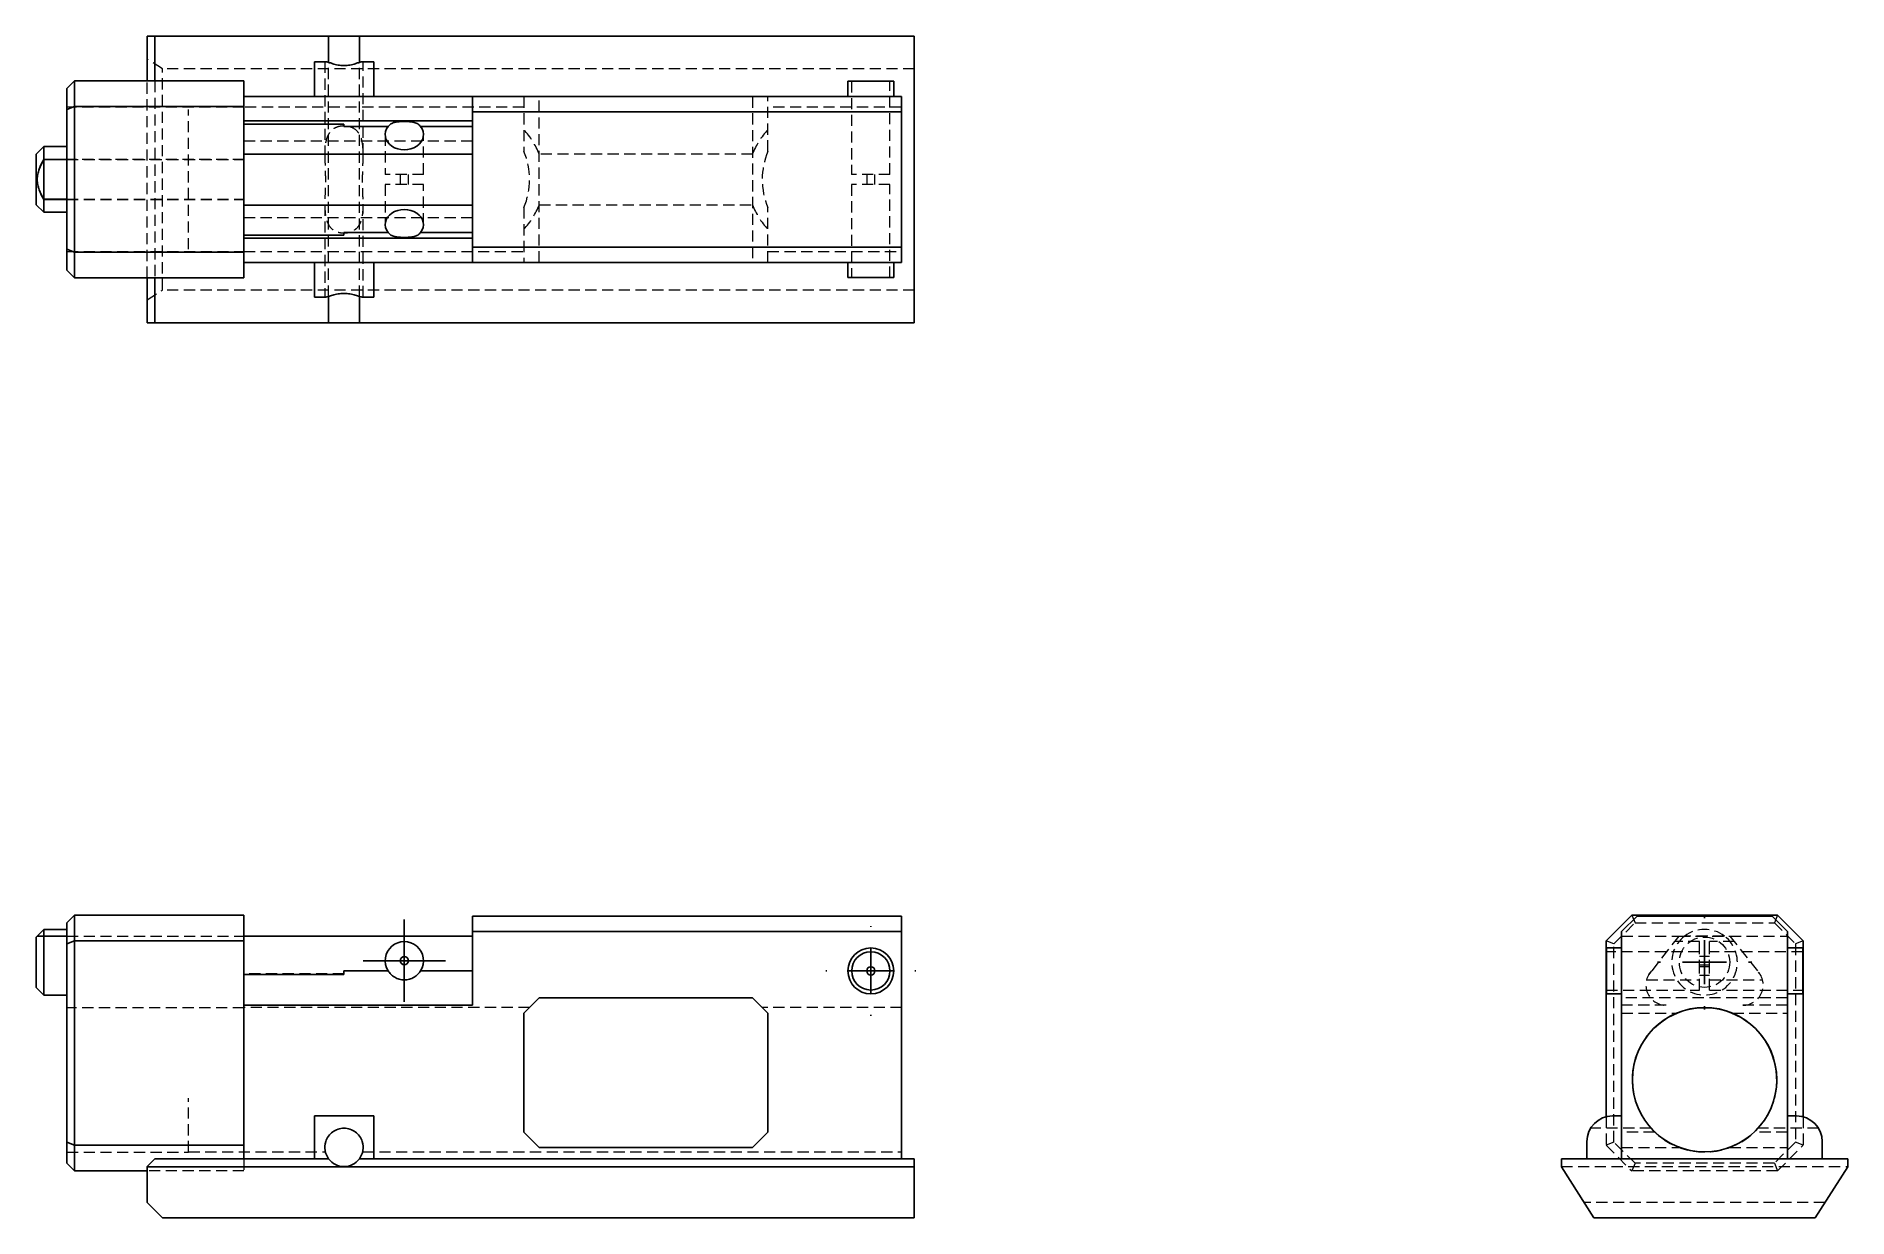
# Model space of a CAD drawing. Header units: millimetres. Extents: x 33 to 239, y 40 to 174.
import ezdxf

# ---------------------------------------------------------------- set-up
doc = ezdxf.new("R2010")
doc.units = ezdxf.units.MM
doc.linetypes.add('HIDDEN', pattern=[1.905, 1.27, -0.635])
doc.layers.add('10', color=7, linetype='Continuous')

# ---------------------------------------------------------------- blocks, each defined once
blk = doc.blocks.new('SW_CENTERMARKSYMBOL_0')
at = {"layer": '10', "color": 0}
for p, q in [((0, 2.5), (0, 4.68)), ((0, 0), (0, 2.5)), ((-2.5, 0), (-4.68, 0)), ((0, 0), (-2.5, 0)), ((0, 0), (0, -2.5)), ((0, 0), (2.5, 0)), ((2.5, 0), (4.68, 0)), ((0, -2.5), (0, -4.68))]:
    blk.add_line(p, q, dxfattribs=at)
blk = doc.blocks.new('SW_CENTERMARKSYMBOL_1')
at = {"layer": '10', "color": 0}
for p, q in [((0, 5), (0, 5.11)), ((0, 0), (0, 2.5)), ((-5, 0), (-5.11, 0)), ((0, 0), (-2.5, 0)), ((0, 0), (0, -2.5)), ((0, 0), (2.5, 0)), ((5, 0), (5.11, 0)), ((0, -5), (0, -5.11))]:
    blk.add_line(p, q, dxfattribs=at)
blk = doc.blocks.new('SW_CENTERMARKSYMBOL_2')
at = {"layer": '10', "color": 0}
for p, q in [((0, 5), (0, 5.37)), ((0, 0), (0, 2.5)), ((-5, 0), (-5.37, 0)), ((0, 0), (-2.5, 0)), ((0, 0), (0, -2.5)), ((0, 0), (2.5, 0)), ((5, 0), (5.37, 0)), ((0, -5), (0, -5.37))]:
    blk.add_line(p, q, dxfattribs=at)

msp = doc.modelspace()

# ---------------------------------------------------------------- linework, layer by layer
at = {"color": 7, "linetype": 'Continuous', "lineweight": 25}
for p, q in [((45.62, 169.22), (45.62, 174.31)), ((45.62, 174.31), (46.49, 174.31)), ((46.49, 174.31), (46.49, 169.22)), ((66.3, 174.31), (46.49, 174.31)), ((66.3, 171.33), (66.3, 174.31)), ((66.3, 174.31), (69.8, 174.31)), ((69.8, 171.33), (69.8, 174.31)), ((69.8, 174.31), (133, 174.31)), ((133, 141.69), (133, 174.31)), ((64.69, 171.4), (65.97, 171.4)), ((64.69, 168.49), (64.69, 171.4)), ((66.3, 171.33), (66.3, 171.4)), ((69.8, 171.33), (69.8, 171.4)), ((70.13, 171.4), (71.43, 171.4)), ((71.43, 171.4), (71.43, 168.49)), ((37.37, 169.22), (36.5, 168.35)), ((37.37, 169.22), (37.37, 166.31)), ((37.37, 169.22), (56.65, 169.22)), ((56.65, 169.22), (56.65, 166.31)), ((125.44, 169.18), (125.44, 167.44)), ((130.66, 169.18), (125.44, 169.18)), ((130.66, 167.44), (130.66, 169.18)), ((36.5, 165.95), (36.5, 168.35)), ((56.65, 167.44), (82.68, 167.44)), ((64.69, 167.44), (64.69, 168.49)), ((71.43, 167.44), (71.43, 168.49)), ((82.68, 167.44), (131.55, 167.44)), ((82.68, 165.69), (82.68, 167.44)), ((131.55, 167.44), (131.55, 165.69)), ((37.37, 166.31), (36.5, 165.95)), ((36.5, 150.08), (36.5, 165.95)), ((56.65, 166.31), (37.37, 166.31)), ((37.37, 166.31), (37.37, 149.72)), ((56.65, 166.31), (56.65, 149.72)), ((131.55, 165.69), (82.68, 165.69)), ((82.68, 150.31), (82.68, 165.69)), ((131.55, 150.31), (131.55, 165.69)), ((82.68, 164.67), (56.65, 164.67)), ((68.05, 164.31), (56.65, 164.31)), ((68.05, 164.31), (68.05, 164.03)), ((73.08, 164.03), (68.05, 164.03)), ((82.68, 164.03), (76.77, 164.03)), ((33.87, 161.74), (33, 160.87)), ((36.5, 161.74), (33.87, 161.74)), ((33.87, 161.74), (33.87, 160.27)), ((33, 155.13), (33, 160.87)), ((33.87, 160.27), (36.5, 160.27)), ((33.87, 160.26), (33.87, 155.74)), ((33.87, 160.26), (36.5, 160.26)), ((82.68, 160.89), (56.65, 160.89)), ((33, 155.13), (33.87, 154.26)), ((33.87, 155.74), (36.5, 155.74)), ((33.87, 155.73), (33.87, 154.26)), ((33.87, 155.73), (36.5, 155.73)), ((82.68, 155.06), (56.65, 155.06)), ((33.87, 154.26), (36.5, 154.26)), ((68.05, 151.66), (56.65, 151.66)), ((56.65, 151.32), (82.68, 151.32)), ((73.08, 151.98), (68.05, 151.98)), ((68.05, 151.98), (68.05, 151.66)), ((82.68, 151.98), (76.77, 151.98)), ((37.37, 149.72), (36.5, 150.08)), ((36.5, 147.68), (36.5, 150.08)), ((37.37, 149.72), (56.65, 149.72)), ((37.37, 149.72), (37.37, 146.81)), ((56.65, 149.72), (56.65, 146.81)), ((56.65, 148.56), (82.68, 148.56)), ((64.69, 147.51), (64.69, 148.56)), ((71.43, 147.51), (71.43, 148.56)), ((82.68, 150.31), (131.55, 150.31)), ((82.68, 148.56), (82.68, 150.31)), ((131.55, 148.56), (82.68, 148.56)), ((125.44, 148.56), (125.44, 146.82)), ((130.66, 146.82), (130.66, 148.56)), ((131.55, 150.31), (131.55, 148.56)), ((36.5, 147.68), (37.37, 146.81)), ((56.65, 146.81), (37.37, 146.81)), ((45.62, 141.69), (45.62, 146.81)), ((46.49, 146.81), (46.49, 141.69)), ((64.69, 144.6), (64.69, 147.51)), ((71.43, 147.51), (71.43, 144.6)), ((130.66, 146.82), (125.44, 146.82)), ((65.97, 144.6), (64.69, 144.6)), ((66.3, 144.6), (66.3, 144.67)), ((66.3, 141.69), (66.3, 144.67)), ((69.8, 144.6), (69.8, 144.67)), ((69.8, 141.69), (69.8, 144.67)), ((71.43, 144.6), (70.13, 144.6)), ((46.49, 141.69), (45.62, 141.69)), ((66.3, 141.69), (46.49, 141.69)), ((66.3, 141.69), (69.8, 141.69)), ((69.8, 141.69), (133, 141.69)), ((33.87, 72.61), (33.12, 71.85)), ((36.5, 72.61), (33.87, 72.61)), ((33.87, 72.61), (33.87, 71.85)), ((37.37, 74.23), (36.5, 73.36)), ((36.5, 70.96), (36.5, 73.36)), ((37.37, 74.23), (37.37, 71.32)), ((37.37, 74.23), (56.65, 74.23)), ((56.65, 74.23), (56.65, 71.32)), ((82.68, 72.37), (82.68, 74.12)), ((82.68, 74.12), (131.55, 74.12)), ((82.68, 72.37), (82.68, 71.84)), ((131.55, 72.37), (82.68, 72.37)), ((131.55, 74.12), (131.55, 72.37)), ((131.55, 72.37), (131.55, 46.48)), ((214.72, 74.23), (211.81, 71.32)), ((215.31, 74.12), (213.56, 72.37)), ((213.56, 72.37), (213.56, 46.48)), ((231.31, 74.23), (214.72, 74.23)), ((215.31, 74.12), (230.69, 74.12)), ((232.44, 72.37), (230.69, 74.12)), ((234.22, 71.32), (231.31, 74.23)), ((232.44, 72.37), (232.44, 46.48)), ((33.11, 71.84), (33, 71.74)), ((33, 68.87), (33, 71.74)), ((33.87, 71.85), (36.5, 71.85)), ((33.87, 71.84), (33.87, 65.13)), ((33.87, 71.84), (36.5, 71.84)), ((36.5, 70.96), (37.37, 71.32)), ((36.5, 48.38), (36.5, 70.96)), ((37.37, 71.32), (37.37, 48.02)), ((56.65, 71.32), (37.37, 71.32)), ((82.68, 71.84), (56.65, 71.84)), ((56.65, 71.32), (56.65, 48.02)), ((82.68, 71.84), (82.68, 63.97)), ((82.68, 71.84), (82.68, 71.84)), ((211.81, 71.32), (211.81, 51.27)), ((213.56, 70.49), (211.82, 70.49)), ((211.82, 67.88), (211.82, 70.49)), ((234.18, 70.49), (232.44, 70.49)), ((234.18, 67.88), (234.18, 70.49)), ((234.22, 71.32), (234.22, 51.26)), ((33, 66), (33, 68.87)), ((68.05, 67.47), (56.65, 67.47)), ((68.05, 67.88), (68.05, 67.47)), ((73.08, 67.88), (68.05, 67.88)), ((82.68, 67.88), (76.77, 67.88)), ((211.82, 65.27), (211.82, 67.88)), ((234.18, 65.27), (234.18, 67.88)), ((33, 66), (33.87, 65.13)), ((33.87, 65.13), (36.5, 65.13)), ((56.65, 63.97), (82.68, 63.97)), ((88.54, 63.06), (90.28, 64.81)), ((114.58, 64.81), (90.28, 64.81)), ((114.58, 64.81), (116.32, 63.06)), ((211.82, 65.27), (213.56, 65.27)), ((232.44, 65.27), (234.18, 65.27)), ((88.54, 63.06), (88.54, 49.53)), ((116.32, 63.06), (116.32, 49.53)), ((64.69, 51.36), (71.43, 51.36)), ((64.69, 48.45), (64.69, 51.36)), ((71.43, 51.36), (71.43, 48.45)), ((90.28, 47.78), (88.54, 49.53)), ((116.32, 49.53), (114.58, 47.78)), ((212.51, 51.36), (213.56, 51.36)), ((232.44, 51.36), (233.49, 51.36)), ((36.5, 48.38), (37.37, 48.02)), ((36.5, 45.98), (36.5, 48.38)), ((37.37, 48.02), (56.65, 48.02)), ((37.37, 48.02), (37.37, 45.1)), ((56.65, 48.02), (56.65, 46.48)), ((64.69, 46.48), (64.69, 48.45)), ((71.43, 46.48), (71.43, 48.45)), ((90.28, 47.78), (114.58, 47.78)), ((209.6, 46.48), (209.6, 48.45)), ((236.4, 46.48), (236.4, 48.45)), ((36.5, 45.98), (37.37, 45.1)), ((46.49, 46.48), (45.62, 45.6)), ((45.62, 45.6), (45.62, 45.57)), ((45.62, 45.57), (133, 45.57)), ((45.62, 45.57), (45.62, 41.52)), ((66.3, 46.48), (46.49, 46.48)), ((69.8, 46.48), (133, 46.48)), ((133, 46.48), (133, 45.57)), ((133, 45.57), (133, 39.77)), ((206.69, 46.48), (206.69, 45.57)), ((206.69, 46.48), (239.31, 46.48)), ((206.69, 45.57), (210.4, 39.77)), ((235.59, 39.77), (239.31, 45.58)), ((239.31, 46.48), (239.31, 45.58)), ((45.62, 45.1), (37.37, 45.1)), ((45.62, 41.52), (47.37, 39.77)), ((133, 39.77), (47.37, 39.77)), ((210.4, 39.77), (235.59, 39.77))]:
    msp.add_line(p, q, dxfattribs=at)
at = {"color": 7, "linetype": 'HIDDEN', "lineweight": 18}
for p, q in [((47.37, 170.59), (45.62, 171.71)), ((65.87, 171.4), (65.87, 160.87)), ((66.3, 144.67), (66.3, 171.33)), ((66.3, 144.67), (66.3, 171.33)), ((69.8, 144.67), (69.8, 171.33)), ((69.8, 144.67), (69.8, 171.33)), ((70.23, 160.85), (70.23, 171.4)), ((45.62, 146.81), (45.62, 169.22)), ((46.49, 169.22), (46.49, 146.81)), ((47.37, 145.4), (47.37, 170.59)), ((133, 170.59), (47.37, 170.59)), ((125.86, 169.18), (125.86, 158.58)), ((130.23, 158.58), (130.23, 169.18)), ((82.68, 160.89), (82.68, 167.44)), ((88.54, 167.44), (88.54, 161.19)), ((90.28, 148.56), (90.28, 167.44)), ((114.58, 167.44), (114.58, 148.56)), ((116.32, 161.19), (116.32, 167.44)), ((56.65, 166.22), (36.5, 166.22)), ((50.35, 150.05), (50.35, 165.95)), ((88.54, 166.22), (56.65, 166.22)), ((131.55, 166.22), (116.32, 166.22)), ((72.74, 163.11), (72.74, 158.58)), ((77.11, 158.58), (77.11, 163.11)), ((82.68, 164.67), (82.68, 164.67)), ((82.68, 164.03), (82.68, 164.03)), ((82.68, 162.37), (56.65, 162.37)), ((56.65, 160.27), (36.5, 160.27)), ((36.5, 160.26), (56.65, 160.26)), ((82.68, 160.89), (82.68, 160.89)), ((114.58, 160.87), (90.28, 160.87)), ((77.11, 158.58), (72.74, 158.58)), ((77.11, 157.42), (72.74, 157.42)), ((72.74, 157.42), (72.74, 152.88)), ((74.46, 158.58), (74.46, 157.42)), ((75.39, 157.42), (75.39, 158.58)), ((77.11, 152.88), (77.11, 157.42)), ((130.23, 158.58), (125.86, 158.58)), ((130.23, 157.42), (125.86, 157.42)), ((125.86, 157.42), (125.86, 146.82)), ((127.58, 158.58), (127.58, 157.42)), ((128.52, 157.42), (128.52, 158.58)), ((130.23, 146.82), (130.23, 157.42)), ((36.5, 155.74), (56.65, 155.74)), ((36.5, 155.73), (56.65, 155.73)), ((65.87, 155.13), (65.87, 144.6)), ((70.23, 144.6), (70.23, 155.2)), ((82.68, 155.06), (82.68, 155.06)), ((82.68, 148.56), (82.68, 155.06)), ((88.54, 154.81), (88.54, 148.56)), ((90.28, 155.13), (114.58, 155.13)), ((116.32, 148.56), (116.32, 154.81)), ((82.68, 153.62), (56.65, 153.62)), ((82.68, 151.98), (82.68, 151.98)), ((82.68, 151.32), (82.68, 151.32)), ((36.5, 149.78), (56.65, 149.78)), ((56.65, 149.78), (88.54, 149.78)), ((116.32, 149.78), (131.55, 149.78)), ((45.62, 144.28), (47.37, 145.4)), ((133, 145.4), (47.37, 145.4)), ((212.68, 70.96), (215.08, 73.36)), ((214.72, 74.23), (215.08, 73.36)), ((215.08, 73.36), (230.95, 73.36)), ((231.31, 74.23), (230.95, 73.36)), ((230.95, 73.36), (233.35, 70.96)), ((36.5, 71.85), (56.65, 71.85)), ((36.5, 71.84), (56.65, 71.84)), ((212.68, 70.96), (211.81, 71.32)), ((212.68, 48.38), (212.68, 70.96)), ((213.56, 71.84), (220.06, 71.84)), ((220.06, 71.84), (216.98, 67.88)), ((222.42, 71.23), (219.58, 71.23)), ((220.06, 71.84), (225.89, 71.84)), ((225.26, 71.85), (220.74, 71.85)), ((222.42, 70.06), (222.42, 71.23)), ((223.58, 70.06), (223.58, 71.23)), ((226.38, 71.23), (223.58, 71.23)), ((225.89, 71.84), (232.44, 71.84)), ((225.89, 71.84), (229.03, 67.88)), ((234.22, 71.32), (233.35, 70.96)), ((233.35, 70.96), (233.35, 48.38)), ((222.42, 70.06), (211.82, 70.06)), ((222.42, 67.88), (222.42, 70.06)), ((223.58, 69.51), (222.42, 69.51)), ((222.42, 68.58), (223.58, 68.58)), ((223.58, 68.35), (222.42, 68.35)), ((223.58, 67.88), (223.58, 70.06)), ((234.18, 70.06), (223.58, 70.06)), ((68.05, 67.53), (56.65, 67.53)), ((216.41, 66.86), (222.42, 66.86)), ((216.66, 67.47), (216.98, 67.88)), ((222.42, 65.69), (222.42, 67.88)), ((222.42, 67.41), (223.58, 67.41)), ((223.58, 65.69), (223.58, 67.88)), ((223.58, 66.86), (229.6, 66.86)), ((229.31, 67.53), (229.15, 67.73)), ((211.82, 65.69), (222.42, 65.69)), ((232.44, 64.81), (213.56, 64.81)), ((218.62, 63.97), (213.56, 63.97)), ((223.58, 65.69), (234.18, 65.69)), ((232.44, 63.97), (227.37, 63.97)), ((56.65, 63.69), (36.5, 63.69)), ((89.18, 63.71), (56.65, 63.71)), ((131.55, 63.71), (115.68, 63.71)), ((213.56, 63.06), (219.81, 63.06)), ((226.19, 63.06), (232.44, 63.06)), ((50.35, 47.25), (50.35, 53.38)), ((216.91, 49.96), (210.02, 49.96)), ((211.81, 51.27), (211.81, 48.02)), ((217.33, 49.53), (213.56, 49.53)), ((232.44, 49.53), (228.67, 49.53)), ((235.98, 49.96), (229.08, 49.96)), ((234.22, 51.26), (234.22, 48.02)), ((212.68, 48.38), (211.81, 48.02)), ((211.81, 48.02), (214.72, 45.1)), ((215.08, 45.98), (212.68, 48.38)), ((213.56, 47.78), (220.13, 47.78)), ((225.87, 47.78), (232.44, 47.78)), ((233.35, 48.38), (230.95, 45.98)), ((231.31, 45.1), (234.22, 48.02)), ((234.22, 48.02), (233.35, 48.38)), ((36.5, 47.25), (50.35, 47.25)), ((45.62, 45.58), (133, 45.58)), ((50.35, 47.26), (65.92, 47.26)), ((56.65, 46.48), (56.65, 45.1)), ((70.18, 47.26), (131.55, 47.26)), ((206.69, 45.6), (239.31, 45.6)), ((206.69, 45.6), (239.31, 45.6)), ((215.08, 45.98), (214.72, 45.1)), ((230.95, 45.98), (215.08, 45.98)), ((230.95, 45.98), (231.31, 45.1)), ((56.65, 45.1), (45.62, 45.1)), ((231.31, 45.1), (214.72, 45.1)), ((236.71, 41.52), (209.28, 41.52))]:
    msp.add_line(p, q, dxfattribs=at)
at = {"color": 7, "linetype": 'HIDDEN', "lineweight": 18, "flags": 128}
msp.add_lwpolyline([(76.67, 67.73), (76.69, 67.76), (76.77, 67.88)], dxfattribs=at)
at = {"color": 7, "linetype": 'Continuous', "lineweight": 25}
for centre, radius in [((128.05, 67.88), 2.61), ((74.92, 69.04), 0.466), ((128.05, 67.88), 2.18), ((128.05, 67.88), 0.468), ((223, 55.49), 8.22)]:
    msp.add_circle(centre, radius, dxfattribs=at)
at = {"color": 7, "linetype": 'HIDDEN', "lineweight": 18}
msp.add_circle((223, 68.87), 2.87, dxfattribs=at)
for centre, radius, start, end in [((82.58, 158), 8.22, 20.4267, 43.5656), ((122.28, 158), 8.22, 136.4344, 159.5733), ((80.96, 158), 8.22, 337.1425, 22.8575), ((123.9, 158), 8.22, 157.1425, 202.8575), ((82.58, 158), 8.22, 316.4344, 339.5733), ((122.28, 158), 8.22, 200.4267, 223.5656), ((223, 68.87), 3.74, 52.8982, 127.1018), ((223, 68.87), 3.74, 127.3501, 52.6499), ((223, 68.87), 3.74, 127.1018, 127.3501), ((223, 68.87), 3.74, 52.6499, 52.8982), ((74.92, 69.04), 2.18, 212.231, 228.1371), ((218.62, 66.27), 2.3, 135.7266, 270), ((227.37, 66.28), 2.31, 270, 43.8672), ((223, 55.47), 8.22, 194.7247, 345.2753)]:
    msp.add_arc(centre, radius, start, end, dxfattribs=at)
at = {"color": 7, "linetype": 'Continuous', "lineweight": 25}
for centre, radius, start, end in [((74.92, 69.04), 2.18, 327.769, 212.231), ((223, 55.47), 8.22, 345.2753, 194.7247), ((212.51, 48.45), 2.91, 90, 180), ((233.49, 48.45), 2.91, 0, 90), ((68.05, 47.78), 2.18, 162.2645, 216.6111), ((68.05, 47.78), 2.18, 323.3889, 17.7355), ((68.05, 47.78), 2.18, 216.6111, 323.3889)]:
    msp.add_arc(centre, radius, start, end, dxfattribs=at)
for centre, ratio, start_param, end_param in [((74.92, 163.11), 0.791655, 2.579056, 6.845722), ((74.92, 152.88), 0.777772, 5.720649, 9.987314)]:
    msp.add_ellipse(centre, major_axis=(2.18, 0), ratio=ratio, start_param=start_param, end_param=end_param, dxfattribs=at)
for points, knots in [([(65.97, 171.4), (66.04, 171.4), (66.15, 171.37), (66.42, 171.29), (66.58, 171.24), (66.95, 171.13), (67.15, 171.07), (67.59, 170.99), (67.81, 170.97), (68.16, 170.97), (68.28, 170.98), (68.51, 171), (68.62, 171.01), (68.95, 171.07), (69.15, 171.13), (69.52, 171.24), (69.68, 171.29), (69.95, 171.37), (70.06, 171.4), (70.13, 171.4)], [0, 0, 0, 0, 0.125, 0.125, 0.25, 0.25, 0.375, 0.375, 0.5, 0.5, 0.5625, 0.5625, 0.625, 0.625, 0.75, 0.75, 0.875, 0.875, 1, 1, 1, 1]), ([(76.77, 164.03), (76.69, 164.15), (76.59, 164.25), (76.34, 164.41), (76.19, 164.46), (75.86, 164.54), (75.68, 164.56), (75.31, 164.59), (75.12, 164.6), (74.73, 164.6), (74.53, 164.59), (74.16, 164.56), (73.98, 164.54), (73.74, 164.48), (73.66, 164.46), (73.52, 164.4), (73.45, 164.37), (73.26, 164.25), (73.16, 164.15), (73.08, 164.03)], [0, 0, 0, 0, 0.125, 0.125, 0.25, 0.25, 0.375, 0.375, 0.5, 0.5, 0.625, 0.625, 0.75, 0.75, 0.8125, 0.8125, 0.875, 0.875, 1, 1, 1, 1]), ([(33.87, 160.27), (33.66, 159.92), (33.48, 159.57), (33.27, 159), (33.21, 158.8), (33.13, 158.41), (33.11, 158.21), (33.11, 157.8), (33.13, 157.6), (33.21, 157.2), (33.26, 157.01), (33.47, 156.44), (33.66, 156.08), (33.87, 155.73)], [0, 0, 0, 0, 0.25, 0.25, 0.375, 0.375, 0.5, 0.5, 0.625, 0.625, 0.75, 0.75, 1, 1, 1, 1]), ([(33.87, 155.74), (33.67, 156.09), (33.48, 156.44), (33.27, 157.01), (33.22, 157.2), (33.14, 157.6), (33.12, 157.79), (33.12, 158.2), (33.14, 158.4), (33.21, 158.79), (33.27, 158.98), (33.48, 159.55), (33.67, 159.91), (33.87, 160.26)], [0, 0, 0, 0, 0.25, 0.25, 0.375, 0.375, 0.5, 0.5, 0.625, 0.625, 0.75, 0.75, 1, 1, 1, 1]), ([(73.08, 151.98), (73.16, 151.85), (73.26, 151.75), (73.51, 151.6), (73.66, 151.54), (73.99, 151.46), (74.16, 151.44), (74.54, 151.41), (74.73, 151.4), (75.12, 151.4), (75.31, 151.41), (75.68, 151.44), (75.86, 151.46), (76.11, 151.52), (76.18, 151.54), (76.33, 151.6), (76.4, 151.64), (76.59, 151.75), (76.69, 151.85), (76.77, 151.98)], [0, 0, 0, 0, 0.125, 0.125, 0.25, 0.25, 0.375, 0.375, 0.5, 0.5, 0.625, 0.625, 0.75, 0.75, 0.8125, 0.8125, 0.875, 0.875, 1, 1, 1, 1]), ([(70.13, 144.6), (70.06, 144.6), (69.95, 144.63), (69.68, 144.71), (69.52, 144.76), (69.15, 144.87), (68.95, 144.93), (68.51, 145.01), (68.29, 145.03), (67.94, 145.03), (67.82, 145.02), (67.59, 145), (67.48, 144.99), (67.15, 144.93), (66.95, 144.87), (66.58, 144.76), (66.42, 144.71), (66.15, 144.63), (66.04, 144.6), (65.97, 144.6)], [0, 0, 0, 0, 0.125, 0.125, 0.25, 0.25, 0.375, 0.375, 0.5, 0.5, 0.5625, 0.5625, 0.625, 0.625, 0.75, 0.75, 0.875, 0.875, 1, 1, 1, 1]), ([(33.12, 71.84), (33.12, 71.84), (33.1, 71.84), (33.19, 71.84), (33.41, 71.84), (33.68, 71.84), (33.87, 71.84)], [0, 0, 0, 0, 0.085901, 0.304228, 0.527936, 1, 1, 1, 1]), ([(33.87, 71.85), (33.75, 71.85), (33.49, 71.85), (33.24, 71.85), (33.12, 71.85), (33.13, 71.85), (33.13, 71.85)], [0, 0, 0, 0, 0.321116, 0.64746, 0.867518, 1, 1, 1, 1]), ([(73.08, 67.88), (73.16, 67.75), (73.26, 67.62), (73.51, 67.37), (73.66, 67.25), (73.99, 67.06), (74.16, 66.98), (74.54, 66.88), (74.73, 66.86), (75.12, 66.86), (75.31, 66.88), (75.68, 66.98), (75.86, 67.06), (76.11, 67.2), (76.18, 67.26), (76.33, 67.37), (76.4, 67.43), (76.59, 67.62), (76.69, 67.75), (76.77, 67.88)], [0, 0, 0, 0, 0.125, 0.125, 0.25, 0.25, 0.375, 0.375, 0.5, 0.5, 0.625, 0.625, 0.75, 0.75, 0.8125, 0.8125, 0.875, 0.875, 1, 1, 1, 1]), ([(70.13, 48.45), (70.06, 48.67), (69.95, 48.88), (69.68, 49.25), (69.52, 49.41), (69.15, 49.68), (68.95, 49.78), (68.51, 49.93), (68.29, 49.96), (67.94, 49.96), (67.82, 49.96), (67.59, 49.92), (67.48, 49.89), (67.15, 49.78), (66.95, 49.68), (66.58, 49.41), (66.42, 49.25), (66.15, 48.88), (66.04, 48.67), (65.97, 48.45)], [0, 0, 0, 0, 0.125, 0.125, 0.25, 0.25, 0.375, 0.375, 0.5, 0.5, 0.5625, 0.5625, 0.625, 0.625, 0.75, 0.75, 0.875, 0.875, 1, 1, 1, 1])]:
    msp.add_open_spline(points, degree=3, knots=knots, dxfattribs=at)
at = {"color": 7, "linetype": 'HIDDEN', "lineweight": 18}
msp.add_open_spline([(65.87, 160.87), (65.87, 161.18), (65.87, 161.48), (65.93, 162.06), (65.98, 162.35), (66.1, 162.75), (66.15, 162.87), (66.27, 163.12), (66.34, 163.24), (66.51, 163.46), (66.6, 163.56), (66.82, 163.74), (66.95, 163.82), (67.22, 163.95), (67.37, 164), (67.69, 164.07), (67.85, 164.09), (68.19, 164.1), (68.35, 164.08), (68.67, 164.02), (68.82, 163.97), (69.25, 163.78), (69.47, 163.6), (69.82, 163.17), (69.94, 162.92), (70.11, 162.4), (70.16, 162.12), (70.22, 161.53), (70.23, 161.23), (70.24, 160.62), (70.23, 160.3), (70.21, 159.66), (70.19, 159.34), (70.18, 158.68), (70.17, 158.36), (70.17, 157.7), (70.18, 157.37), (70.2, 156.38), (70.23, 155.75), (70.23, 154.82), (70.23, 154.52), (70.17, 153.93), (70.12, 153.65), (70, 153.25), (69.95, 153.12), (69.83, 152.88), (69.76, 152.76), (69.59, 152.54), (69.49, 152.44), (69.27, 152.26), (69.15, 152.18), (68.88, 152.05), (68.72, 152), (68.41, 151.93), (68.25, 151.91), (67.91, 151.9), (67.75, 151.92), (67.43, 151.98), (67.28, 152.03), (66.85, 152.22), (66.63, 152.4), (66.28, 152.83), (66.16, 153.08), (65.99, 153.6), (65.94, 153.88), (65.88, 154.47), (65.87, 154.77), (65.86, 155.38), (65.87, 155.69), (65.89, 156.33), (65.9, 156.66), (65.92, 157.31), (65.93, 157.64), (65.93, 158.29), (65.92, 158.63), (65.9, 159.61), (65.87, 160.25), (65.87, 160.87)], degree=3, knots=[0, 0, 0, 0, 0.03125, 0.03125, 0.0625, 0.0625, 0.078125, 0.078125, 0.09375, 0.09375, 0.109375, 0.109375, 0.125, 0.125, 0.140625, 0.140625, 0.15625, 0.15625, 0.171875, 0.171875, 0.1875, 0.1875, 0.21875, 0.21875, 0.25, 0.25, 0.28125, 0.28125, 0.3125, 0.3125, 0.34375, 0.34375, 0.375, 0.375, 0.40625, 0.40625, 0.4375, 0.4375, 0.5, 0.5, 0.53125, 0.53125, 0.5625, 0.5625, 0.578125, 0.578125, 0.59375, 0.59375, 0.609375, 0.609375, 0.625, 0.625, 0.640625, 0.640625, 0.65625, 0.65625, 0.671875, 0.671875, 0.6875, 0.6875, 0.71875, 0.71875, 0.75, 0.75, 0.78125, 0.78125, 0.8125, 0.8125, 0.84375, 0.84375, 0.875, 0.875, 0.90625, 0.90625, 0.9375, 0.9375, 1, 1, 1, 1], dxfattribs=at)

# ---------------------------------------------------------------- block references
at = {"layer": '10'}
for name, p in [('SW_CENTERMARKSYMBOL_0', (74.92, 69.04)), ('SW_CENTERMARKSYMBOL_1', (128.05, 67.88)), ('SW_CENTERMARKSYMBOL_2', (223, 68.87))]:
    msp.add_blockref(name, p, dxfattribs=at)

doc.saveas('drawing.dxf')
